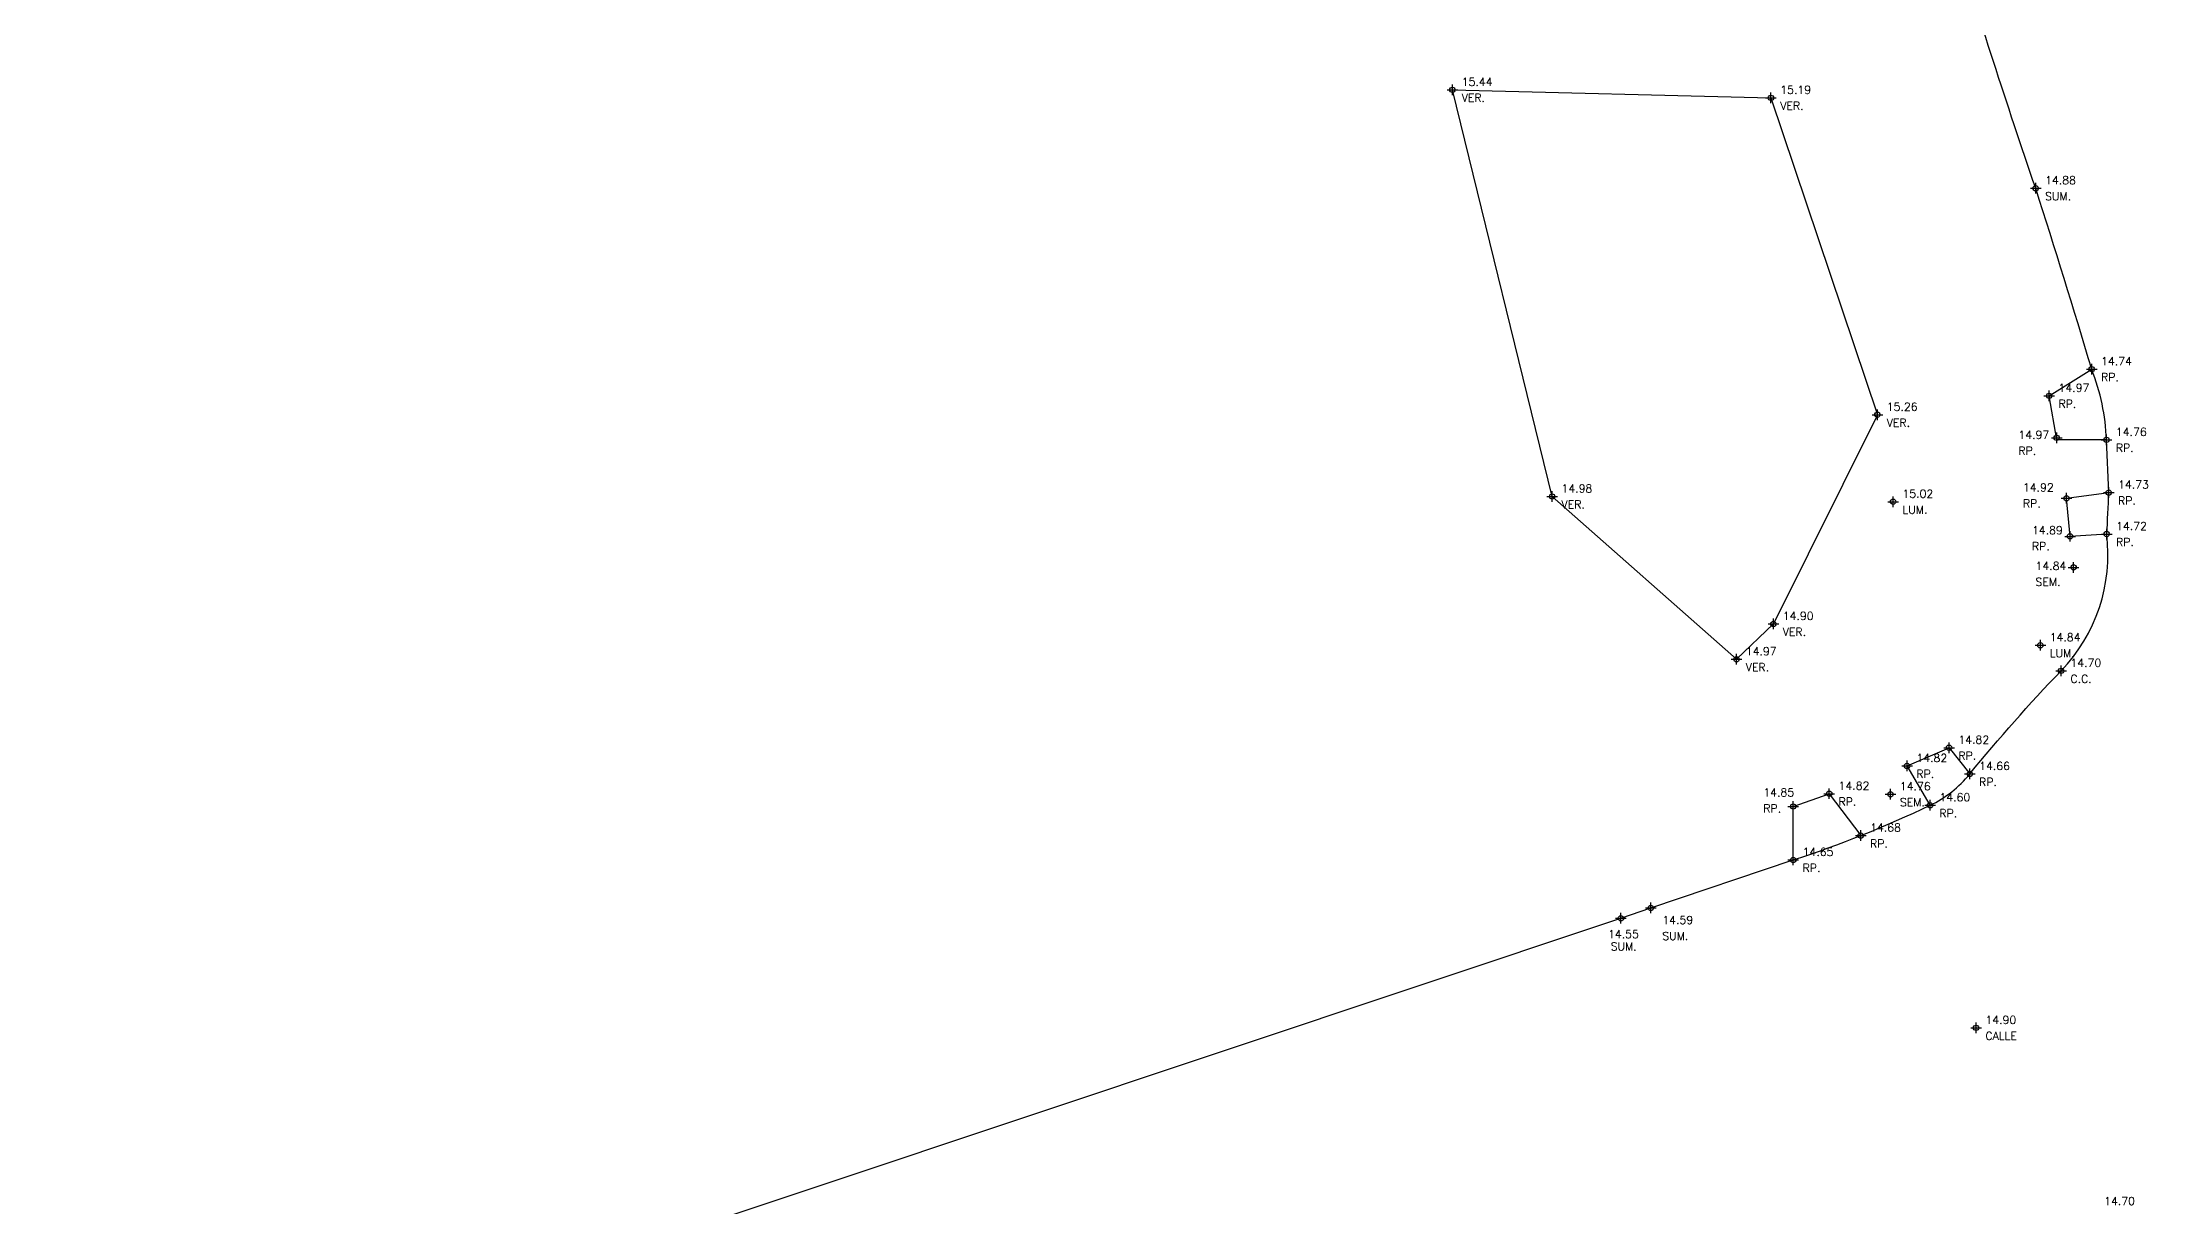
# Model space of a CAD drawing. Header units: metres. Extents: x 27389 to 27997, y 69801 to 70692.
# Drawn here: x 27525.8 to 27604.7, y 70304.8 to 70348.5 of the extents above; entities that cross this region are included whole.
import ezdxf

# ---------------------------------------------------------------- set-up
doc = ezdxf.new("R2010")
doc.units = ezdxf.units.M
for name, color, linetype in [('C.C.', 1, 'Continuous'), ('RAMPAS', 5, 'Continuous'), ('VER.', 2, 'Continuous')]:
    doc.layers.add(name, color=color, linetype=linetype)
doc.styles.get("Standard").update_dxf_attribs({"font": 'simplex.shx'})

# ---------------------------------------------------------------- blocks, each defined once
blk = doc.blocks.new('*U5')
at = {"color": 0, "linetype": 'ByBlock', "lineweight": -2, "transparency": 16777216}
for p, q in [((-1, 0), (1, 0)), ((0, -1), (0, 1))]:
    blk.add_line(p, q, dxfattribs=at)
blk.add_circle((0, 0), 0.5, dxfattribs=at)

msp = doc.modelspace()

# ---------------------------------------------------------------- linework, layer by layer
at = {"layer": 'C.C.'}
msp.add_line((27460.04, 70273.937), (27584.955, 70315.629), dxfattribs=at)
at = {"layer": 'C.C.', "flags": 128}
for points in [[(27603.248, 70331.601), (27603.166, 70333.58, 0.082775), (27602.61, 70336.233, 0.004701), (27600.51, 70343.02, -0.00892), (27597.426, 70352.562), (27590.98, 70372.772)], [(27584.955, 70315.629), (27586.078, 70316.019), (27591.418, 70317.82, 0.033065), (27596.549, 70319.871, 0.110929), (27598.039, 70321.045, -0.020839), (27601.462, 70324.915, 0.225837), (27603.172, 70330.047, 0.009596), (27603.248, 70331.601, 0.177949)]]:
    msp.add_lwpolyline(points, format="xyb", dxfattribs=at)
at = {"layer": 'RAMPAS', "flags": 128}
for points in [[(27603.166, 70333.58), (27601.298, 70333.58), (27601.016, 70335.233), (27602.61, 70336.233)], [(27603.172, 70330.047), (27601.797, 70329.961), (27601.665, 70331.391), (27603.248, 70331.601)], [(27596.549, 70319.871), (27595.685, 70321.346), (27597.259, 70322.031), (27598.039, 70321.045)], [(27591.418, 70317.82), (27591.416, 70319.826), (27592.767, 70320.306), (27593.948, 70318.733)]]:
    msp.add_lwpolyline(points, dxfattribs=at)
at = {"layer": 'VER.', "flags": 128}
msp.add_lwpolyline([(27578.636, 70346.713), (27590.581, 70346.414), (27594.574, 70334.523), (27590.674, 70326.675), (27589.289, 70325.349), (27582.378, 70331.457)], close=True, dxfattribs=at)

# ---------------------------------------------------------------- block references
at = {"layer": 'VER.', "color": 1, "xscale": 0.2, "yscale": 0.2, "zscale": 0.2}
for p in [(27578.636, 70346.713, 15.442), (27590.581, 70346.414, 15.19), (27600.51, 70343.02, 14.883), (27602.61, 70336.233, 14.743), (27601.016, 70335.233, 14.971), (27594.574, 70334.523, 15.257), (27601.298, 70333.658, 14.966), (27603.166, 70333.58, 14.759), (27582.378, 70331.457, 14.977), (27595.162, 70331.261, 15.023), (27601.665, 70331.391, 14.919), (27603.248, 70331.601, 14.733), (27601.797, 70329.961, 14.889), (27603.172, 70330.047, 14.72), (27601.93, 70328.796, 14.841), (27590.674, 70326.675, 14.898), (27600.684, 70325.872, 14.842), (27589.289, 70325.349, 14.972), (27601.462, 70324.915, 14.695), (27597.259, 70322.031, 14.821), (27595.685, 70321.346, 14.816), (27598.039, 70321.045, 14.658), (27592.767, 70320.306, 14.818), (27595.066, 70320.283, 14.763), (27591.416, 70319.826, 14.849), (27596.549, 70319.871, 14.604), (27593.948, 70318.733, 14.678), (27591.418, 70317.82, 14.653), (27584.955, 70315.629, 14.552), (27586.078, 70316.019, 14.592), (27598.273, 70311.519, 14.903)]:
    msp.add_blockref('*U5', p, dxfattribs=at)

# ---------------------------------------------------------------- texts
at = {"layer": 'VER.', "color": 3, "char_height": 0.3, "attachment_point": 1}
for s, insert in [('VER.', (27578.986, 70346.563, 15.442)), ('VER.', (27590.931, 70346.264, 15.19)), ('SUM.', (27600.86, 70342.87, 14.883)), ('RP.', (27602.96, 70336.083, 14.743)), ('RP.', (27601.366, 70335.083, 14.971)), ('VER.', (27594.924, 70334.373, 15.257)), ('RP.', (27599.861, 70333.32, 14.966)), ('RP.', (27603.516, 70333.43, 14.759)), ('RP.', (27603.598, 70331.451, 14.733)), ('VER.', (27582.728, 70331.307, 14.977)), ('LUM.', (27595.512, 70331.111, 15.023)), ('RP.', (27600.03, 70331.345, 14.919)), ('RP.', (27603.522, 70329.897, 14.72)), ('RP.', (27600.369, 70329.74, 14.889)), ('SEM.', (27600.502, 70328.401, 14.841)), ('VER.', (27591.024, 70326.525, 14.898)), ('VER.', (27589.639, 70325.199, 14.972)), ('LUM.', (27601.034, 70325.722, 14.842)), ('C.C.', (27601.812, 70324.765, 14.695)), ('RP.', (27596.035, 70321.196, 14.816)), ('RP.', (27597.609, 70321.881, 14.821)), ('RP.', (27598.389, 70320.895, 14.658)), ('RP.', (27590.295, 70319.903, 14.849)), ('RP.', (27593.117, 70320.156, 14.818)), ('SEM.', (27595.416, 70320.133, 14.763)), ('RP.', (27596.899, 70319.721, 14.604)), ('RP.', (27594.298, 70318.583, 14.678)), ('RP.', (27591.768, 70317.67, 14.653)), ('SUM.', (27586.508, 70315.115, 14.592)), ('SUM.', (27584.571, 70314.725, 14.552)), ('CALLE', (27598.623, 70311.369, 14.903))]:
    msp.add_mtext(s, dxfattribs=dict(at, insert=insert))
at = {"layer": 'VER.', "color": 1, "char_height": 0.3, "attachment_point": 7}
for s, insert in [('15.44', (27578.986, 70346.863, 15.442)), ('15.19', (27590.931, 70346.564, 15.19)), ('14.88', (27600.86, 70343.17, 14.883)), ('14.74', (27602.96, 70336.383, 14.743)), ('14.97', (27601.366, 70335.383, 14.971)), ('15.26', (27594.924, 70334.673, 15.257)), ('14.97', (27599.861, 70333.62, 14.966)), ('14.76', (27603.516, 70333.73, 14.759)), ('14.98', (27582.728, 70331.607, 14.977)), ('15.02', (27595.512, 70331.411, 15.023)), ('14.92', (27600.03, 70331.645, 14.919)), ('14.73', (27603.598, 70331.751, 14.733)), ('14.89', (27600.369, 70330.04, 14.889)), ('14.72', (27603.522, 70330.197, 14.72)), ('14.84', (27600.502, 70328.701, 14.841)), ('14.90', (27591.024, 70326.825, 14.898)), ('14.84', (27601.034, 70326.022, 14.842)), ('14.97', (27589.639, 70325.499, 14.972)), ('14.70', (27601.812, 70325.065, 14.695)), ('14.82', (27597.609, 70322.181, 14.821)), ('14.82', (27596.035, 70321.496, 14.816)), ('14.66', (27598.389, 70321.195, 14.658)), ('14.85', (27590.295, 70320.203, 14.849)), ('14.82', (27593.117, 70320.456, 14.818)), ('14.76', (27595.416, 70320.433, 14.763)), ('14.60', (27596.899, 70320.021, 14.604)), ('14.68', (27594.298, 70318.883, 14.678)), ('14.65', (27591.768, 70317.97, 14.653)), ('14.59', (27586.508, 70315.415, 14.592)), ('14.55', (27584.471, 70314.886, 14.552)), ('14.90', (27598.623, 70311.669, 14.903)), ('14.70', (27603.076, 70304.872, 14.701))]:
    msp.add_mtext(s, dxfattribs=dict(at, insert=insert))

doc.saveas('drawing.dxf')
